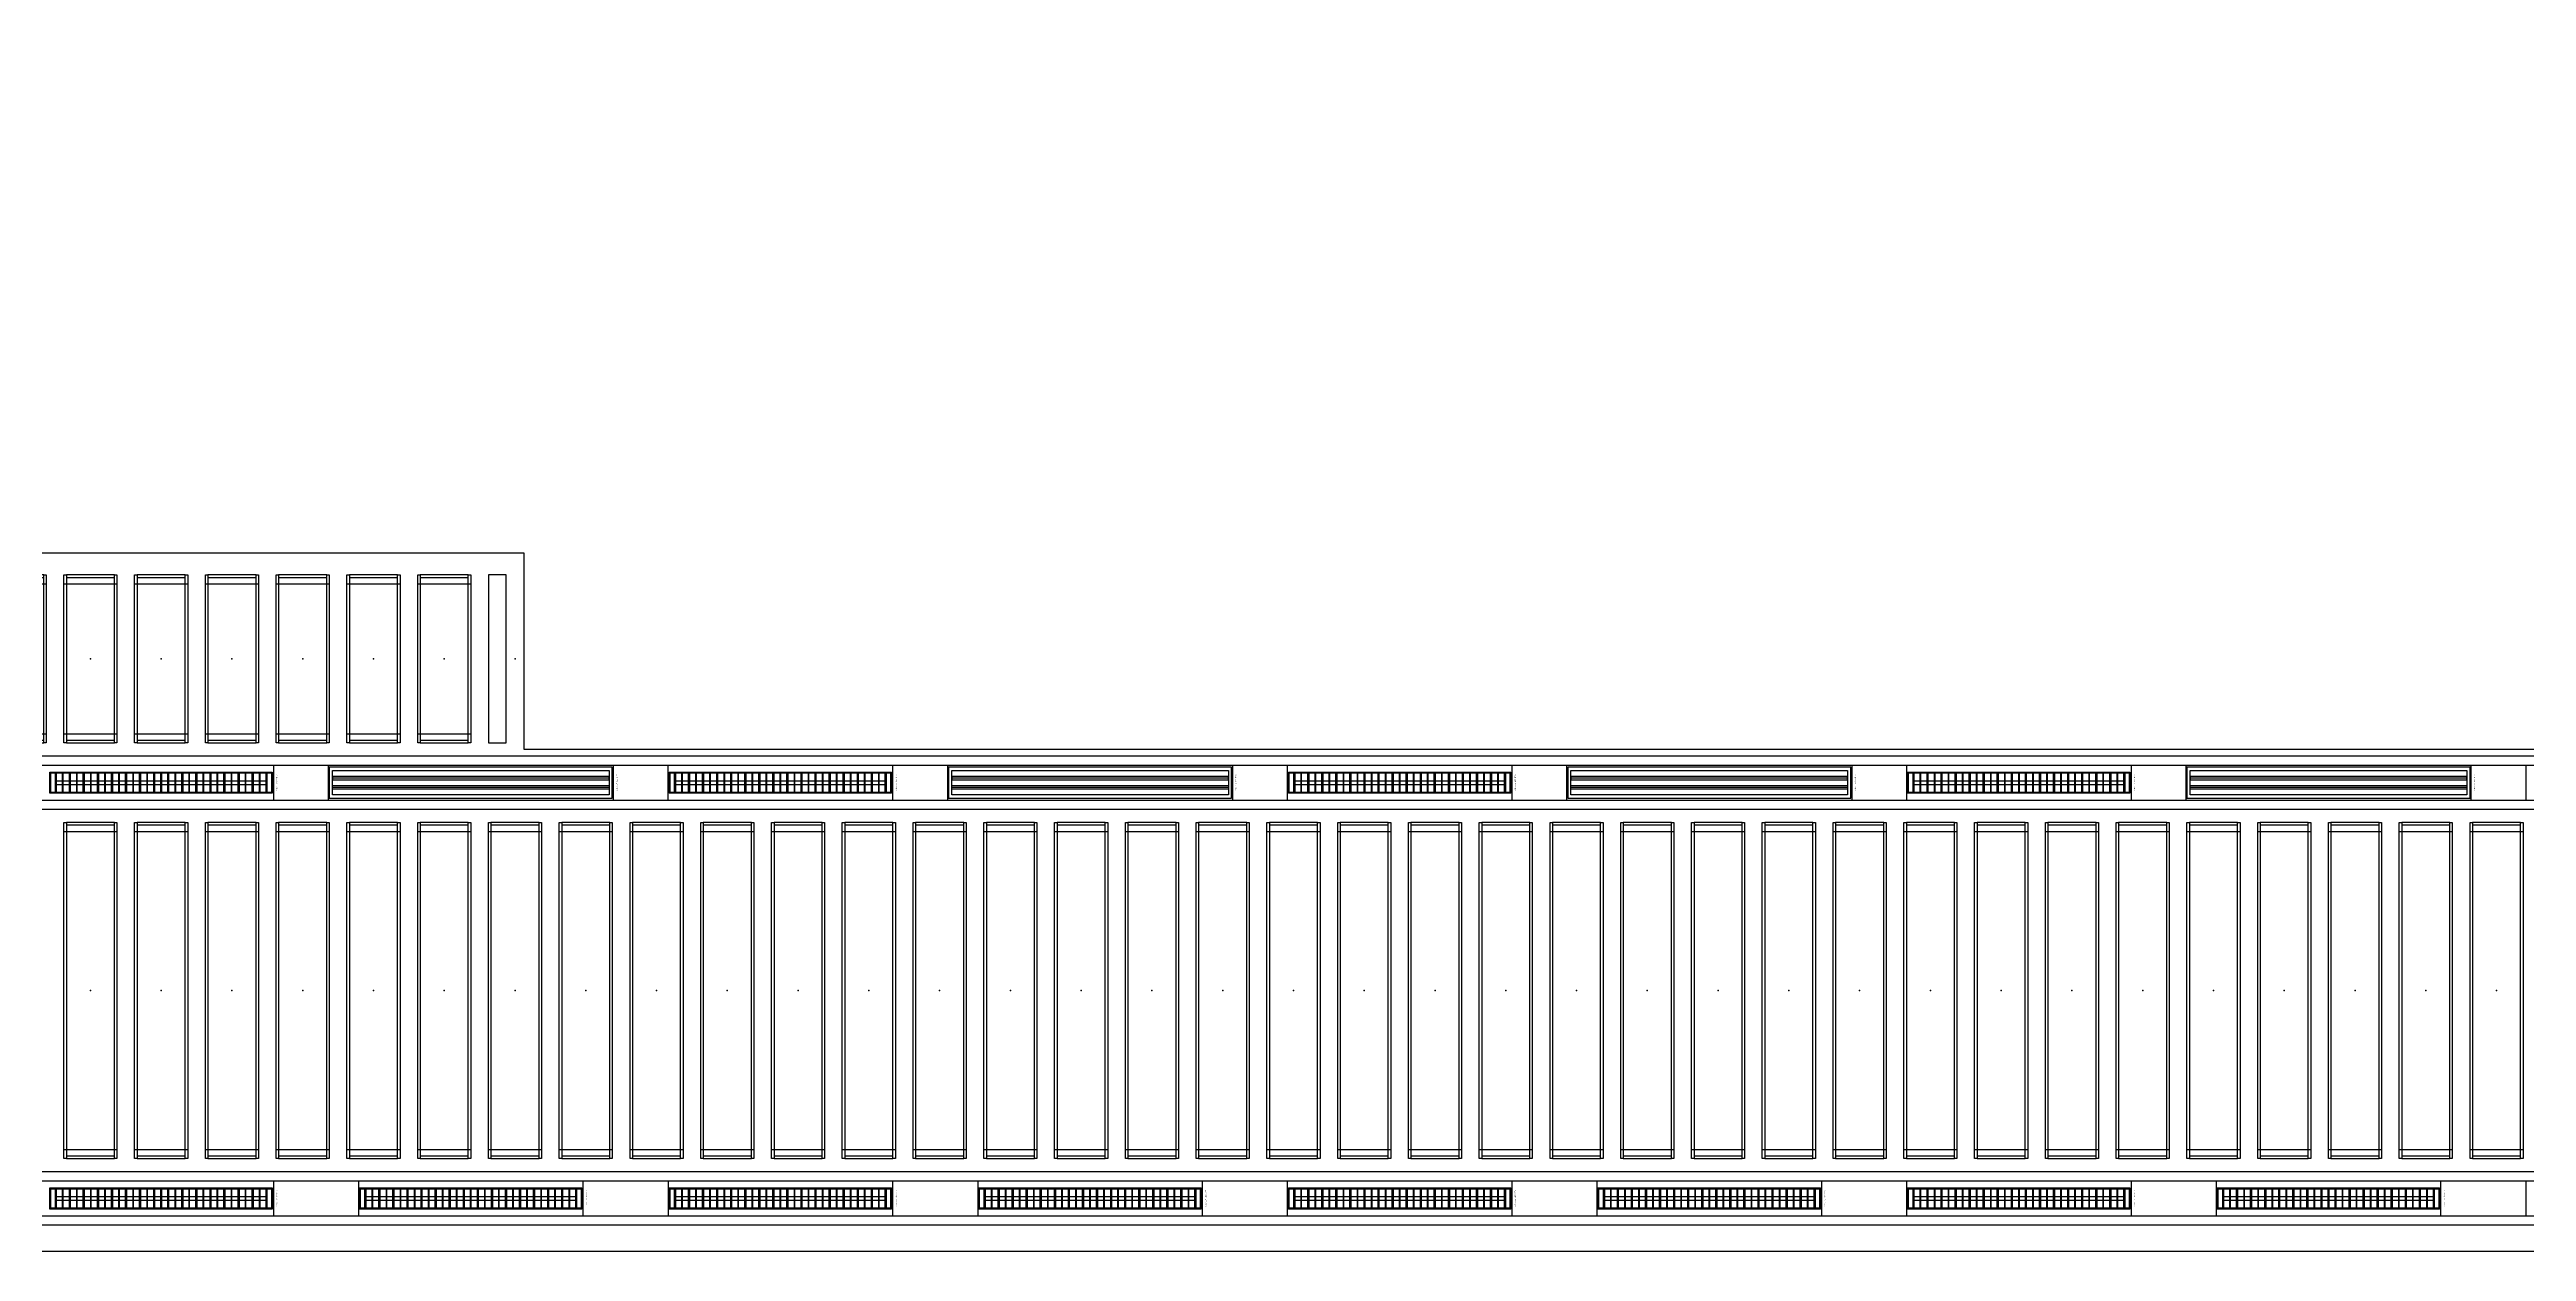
# Model space of a CAD drawing. Header units: millimetres. Extents: x 813027 to 1148939, y -931049 to -10.
# Drawn here: x 987509 to 1001509, y -873847 to -867052 of the extents above; entities that cross this region are included whole.
import ezdxf
from ezdxf.enums import TextEntityAlignment as Align

# ---------------------------------------------------------------- set-up
doc = ezdxf.new("R2010")
doc.units = ezdxf.units.MM
for name, color, linetype in [('000 - WIPEOUT', 250, 'Continuous'), ('001 - ASCESSORIES', 1, 'Continuous'), ('A04_TUBE SERIES', 2, 'Continuous'), ('A11_ALU.SOLID SHEET', 7, 'Continuous')]:
    doc.layers.add(name, color=color, linetype=linetype)

# ---------------------------------------------------------------- blocks, each defined once
blk = doc.blocks.new('*U485')
at = {"color": 1}
blk.add_wipeout([(628, -60), (-629, -60), (-629, 60), (628, 60)], dxfattribs=at).dxf.layer = '000 - WIPEOUT'
at = {"layer": '001 - ASCESSORIES', "color": 0}
blk.add_lwpolyline([(628, -60), (-629, -60), (-629, 60), (628, 60)], close=True, dxfattribs=at)
at = {"layer": '001 - ASCESSORIES'}
for points in [[(623, -55), (-624, -55), (-624, 55), (623, 55)], [(-593, -55), (-598, -55), (-598, 55), (-593, 55)], [(-559, -55), (-554, -55), (-554, 55), (-559, 55)], [(-514, -55), (-519, -55), (-519, 55), (-514, 55)], [(-479, -55), (-474, -55), (-474, 55), (-479, 55)], [(-435, -55), (-440, -55), (-440, 55), (-435, 55)], [(-400, -55), (-395, -55), (-395, 55), (-400, 55)], [(-355, -55), (-360, -55), (-360, 55), (-355, 55)], [(-320, -55), (-315, -55), (-315, 55), (-320, 55)], [(-276, -55), (-281, -55), (-281, 55), (-276, 55)], [(-241, -55), (-236, -55), (-236, 55), (-241, 55)], [(-196, -55), (-201, -55), (-201, 55), (-196, 55)], [(-161, -55), (-156, -55), (-156, 55), (-161, 55)], [(-117, -55), (-122, -55), (-122, 55), (-117, 55)], [(-82, -55), (-77, -55), (-77, 55), (-82, 55)], [(-37, -55), (-42, -55), (-42, 55), (-37, 55)], [(-3, -55), (3, -55), (3, 55), (-3, 55)], [(42, -55), (37, -55), (37, 55), (42, 55)], [(77, -55), (82, -55), (82, 55), (77, 55)], [(122, -55), (117, -55), (117, 55), (122, 55)], [(156, -55), (161, -55), (161, 55), (156, 55)], [(201, -55), (196, -55), (196, 55), (201, 55)], [(236, -55), (241, -55), (241, 55), (236, 55)], [(281, -55), (276, -55), (276, 55), (281, 55)], [(315, -55), (320, -55), (320, 55), (315, 55)], [(360, -55), (355, -55), (355, 55), (360, 55)], [(395, -55), (400, -55), (400, 55), (395, 55)], [(440, -55), (435, -55), (435, 55), (440, 55)], [(474, -55), (479, -55), (479, 55), (474, 55)], [(519, -55), (514, -55), (514, 55), (519, 55)], [(554, -55), (559, -55), (559, 55), (554, 55)], [(598, -55), (593, -55), (593, 55), (598, 55)]]:
    blk.add_lwpolyline(points, close=True, dxfattribs=at)
for points in [[(-593, 10), (-559, 10)], [(-554, 10), (-519, 10)], [(-514, 10), (-479, 10)], [(-474, 10), (-440, 10)], [(-435, 10), (-400, 10)], [(-395, 10), (-360, 10)], [(-355, 10), (-320, 10)], [(-315, 10), (-281, 10)], [(-276, 10), (-241, 10)], [(-236, 10), (-201, 10)], [(-196, 10), (-161, 10)], [(-156, 10), (-122, 10)], [(-117, 10), (-82, 10)], [(-77, 10), (-42, 10)], [(-37, 10), (-3, 10)], [(3, 10), (37, 10)], [(42, 10), (77, 10)], [(82, 10), (117, 10)], [(122, 10), (156, 10)], [(161, 10), (196, 10)], [(201, 10), (236, 10)], [(241, 10), (276, 10)], [(281, 10), (315, 10)], [(320, 10), (355, 10)], [(360, 10), (395, 10)], [(400, 10), (435, 10)], [(440, 10), (474, 10)], [(479, 10), (514, 10)], [(519, 10), (554, 10)], [(559, 10), (593, 10)], [(-593, -10), (-559, -10)], [(-554, -10), (-519, -10)], [(-514, -10), (-479, -10)], [(-474, -10), (-440, -10)], [(-435, -10), (-400, -10)], [(-395, -10), (-360, -10)], [(-355, -10), (-320, -10)], [(-315, -10), (-281, -10)], [(-276, -10), (-241, -10)], [(-236, -10), (-201, -10)], [(-196, -10), (-161, -10)], [(-156, -10), (-122, -10)], [(-117, -10), (-82, -10)], [(-77, -10), (-42, -10)], [(-37, -10), (-3, -10)], [(3, -10), (37, -10)], [(42, -10), (77, -10)], [(82, -10), (117, -10)], [(122, -10), (156, -10)], [(161, -10), (196, -10)], [(201, -10), (236, -10)], [(241, -10), (276, -10)], [(281, -10), (315, -10)], [(320, -10), (355, -10)], [(360, -10), (395, -10)], [(400, -10), (435, -10)], [(440, -10), (474, -10)], [(479, -10), (514, -10)], [(519, -10), (554, -10)], [(559, -10), (593, -10)]]:
    blk.add_lwpolyline(points, dxfattribs=at)
blk = doc.blocks.new('*U484')
at = {"layer": '001 - ASCESSORIES', "color": 0, "linetype": 'ByBlock'}
blk.add_lwpolyline([(800, 87), (-800, 87), (-800, -87), (800, -87)], close=True, dxfattribs=at)
at = {"layer": '001 - ASCESSORIES', "linetype": 'ByBlock'}
for points in [[(-782, 69), (782, 69), (782, -69), (-782, -69)], [(782, 36), (-782, 36), (-782, 16), (782, 16)], [(-782, -16), (782, -16), (782, -36), (-782, -36)]]:
    blk.add_lwpolyline(points, close=True, dxfattribs=at)
for points in [[(782, 26), (-782, 26)], [(-782, -26), (782, -26)]]:
    blk.add_lwpolyline(points, dxfattribs=at)
blk = doc.blocks.new('*U488')
at = {"layer": 'A11_ALU.SOLID SHEET', "color": 0}
blk.add_lwpolyline([(311.5, -98.8), (311.5, 98.8), (0, 98.8), (0, -98.8)], close=True, dxfattribs=at)
at = {"layer": 'Defpoints', "color": 250}
blk.add_point((0, 0), dxfattribs=at)
blk.add_text('AL.SHEET-HAT-TYPE-R', height=6, rotation=270, dxfattribs=at).set_placement((15, 0), align=Align.BOTTOM_CENTER)
blk = doc.blocks.new('*U493')
at = {"layer": 'A11_ALU.SOLID SHEET', "color": 0}
blk.add_lwpolyline([(483, -98.8), (483, 98.8), (0, 98.8), (0, -98.8)], close=True, dxfattribs=at)
at = {"layer": 'Defpoints', "color": 250}
blk.add_point((0, 0), dxfattribs=at)
blk.add_text('AL.SHEET-HAT-TYPE-R', height=6, rotation=270, dxfattribs=at).set_placement((15, 0), align=Align.BOTTOM_CENTER)
blk = doc.blocks.new('*U495')
blk.add_wipeout([(-25, 0), (25, 0), (25, 134900), (-25, 134900)]).dxf.layer = '000 - WIPEOUT'
at = {"layer": 'A04_TUBE SERIES', "color": 0}
blk.add_lwpolyline([(-25, 0), (25, 0), (25, 134900), (-25, 134900)], close=True, dxfattribs=at)
blk.add_attdef('EXTR.OVL-LENGTH_', (-25, -59), '', height=5)
blk = doc.blocks.new('*U492')
blk.add_wipeout([(-25, 0), (25, 0), (25, 134900), (-25, 134900)]).dxf.layer = '000 - WIPEOUT'
at = {"layer": 'A04_TUBE SERIES', "color": 0}
blk.add_lwpolyline([(-25, 0), (25, 0), (25, 134900), (-25, 134900)], close=True, dxfattribs=at)
blk.add_attdef('EXTR.OVL-LENGTH_', (-25, -59), '', height=5)
blk = doc.blocks.new('*U515')
for p, q in [((-900.3, -27750), (-900.3, -27450)), ((900, -27450), (900, -27750)), ((-900.3, -28150), (-900.3, -27850)), ((900, -27850), (900, -28150)), ((-900.3, -28550), (-900.3, -28250)), ((900, -28250), (900, -28550)), ((-900.3, -28950), (-900.3, -28650)), ((900, -28650), (900, -28950)), ((-900.3, -29350), (-900.3, -29050)), ((900, -29050), (900, -29350)), ((-900.3, -29750), (-900.3, -29450)), ((900, -29450), (900, -29750)), ((-900.3, -30150), (-900.3, -29850)), ((900, -29850), (900, -30150)), ((-900.3, -30550), (-900.3, -30250)), ((900, -30250), (900, -30550)), ((-900.3, -30950), (-900.3, -30650)), ((900, -30650), (900, -30950)), ((-900.3, -31350), (-900.3, -31050)), ((900, -31050), (900, -31350)), ((-900.3, -31750), (-900.3, -31450)), ((900, -31450), (900, -31750)), ((-900.3, -32150), (-900.3, -31850)), ((900, -31850), (900, -32150)), ((-900.3, -32550), (-900.3, -32250)), ((900, -32250), (900, -32550)), ((-900.3, -32950), (-900.3, -32650)), ((900, -32650), (900, -32950)), ((-900.3, -33350), (-900.3, -33050)), ((900, -33050), (900, -33350)), ((-900.3, -33750), (-900.3, -33450)), ((900, -33450), (900, -33750)), ((-900.3, -34150), (-900.3, -33850)), ((900, -33850), (900, -34150)), ((-900.3, -34550), (-900.3, -34250)), ((900, -34250), (900, -34550)), ((-900.3, -34950), (-900.3, -34650)), ((900, -34650), (900, -34950)), ((-900.3, -35350), (-900.3, -35050)), ((900, -35050), (900, -35350)), ((-900.3, -35750), (-900.3, -35450)), ((900, -35450), (900, -35750)), ((-900.3, -36150), (-900.3, -35850)), ((900, -35850), (900, -36150)), ((-900.3, -36550), (-900.3, -36250)), ((900, -36250), (900, -36550)), ((-900.3, -36950), (-900.3, -36650)), ((900, -36650), (900, -36950)), ((-900.3, -37350), (-900.3, -37050)), ((900, -37050), (900, -37350)), ((-900.3, -37750), (-900.3, -37450)), ((900, -37450), (900, -37750)), ((-900.3, -38150), (-900.3, -37850)), ((900, -37850), (900, -38150)), ((-900.3, -38550), (-900.3, -38250)), ((900, -38250), (900, -38550)), ((-900.3, -38950), (-900.3, -38650)), ((900, -38650), (900, -38950)), ((-900.3, -39350), (-900.3, -39050)), ((900, -39050), (900, -39350)), ((-900.3, -39750), (-900.3, -39450)), ((900, -39450), (900, -39750)), ((-900.3, -40150), (-900.3, -39850)), ((900, -39850), (900, -40150)), ((-900.3, -40550), (-900.3, -40250)), ((900, -40250), (900, -40550)), ((-900.3, -40950), (-900.3, -40650)), ((900, -40650), (900, -40950)), ((-900.3, -41350), (-900.3, -41050)), ((900, -41050), (900, -41350))]:
    blk.add_line(p, q)
for p in [(0, -27600), (0, -28000), (0, -28400), (0, -28800), (0, -29200), (0, -29600), (0, -30000), (0, -30400), (0, -30800), (0, -31200), (0, -31600), (0, -32000), (0, -32400), (0, -32800), (0, -33200), (0, -33600), (0, -34000), (0, -34400), (0, -34800), (0, -35200), (0, -35600), (0, -36000), (0, -36400), (0, -36800), (0, -37200), (0, -37600), (0, -38000), (0, -38400), (0, -38800), (0, -39200), (0, -39600), (0, -40000), (0, -40400), (0, -40800), (0, -41200)]:
    blk.add_point(p)
at = {"layer": 'A11_ALU.SOLID SHEET', "color": 0}
for points in [[(-950, -27450), (950, -27450), (950, -27464), (-950, -27464)], [(-950, -27736), (-936, -27736), (-936, -27464), (-950, -27464)], [(950, -27464), (936, -27464), (936, -27736), (950, -27736)], [(-950, -27736), (950, -27736), (950, -27750), (-950, -27750)], [(-950, -27850), (950, -27850), (950, -27864), (-950, -27864)], [(-950, -28136), (-936, -28136), (-936, -27864), (-950, -27864)], [(950, -27864), (936, -27864), (936, -28136), (950, -28136)], [(-950, -28136), (950, -28136), (950, -28150), (-950, -28150)], [(-950, -28250), (950, -28250), (950, -28264), (-950, -28264)], [(-950, -28536), (-936, -28536), (-936, -28264), (-950, -28264)], [(950, -28264), (936, -28264), (936, -28536), (950, -28536)], [(-950, -28536), (950, -28536), (950, -28550), (-950, -28550)], [(-950, -28650), (950, -28650), (950, -28664), (-950, -28664)], [(-950, -28936), (-936, -28936), (-936, -28664), (-950, -28664)], [(950, -28664), (936, -28664), (936, -28936), (950, -28936)], [(-950, -28936), (950, -28936), (950, -28950), (-950, -28950)], [(-950, -29050), (950, -29050), (950, -29064), (-950, -29064)], [(-950, -29336), (-936, -29336), (-936, -29064), (-950, -29064)], [(950, -29064), (936, -29064), (936, -29336), (950, -29336)], [(-950, -29336), (950, -29336), (950, -29350), (-950, -29350)], [(-950, -29450), (950, -29450), (950, -29464), (-950, -29464)], [(-950, -29736), (-936, -29736), (-936, -29464), (-950, -29464)], [(950, -29464), (936, -29464), (936, -29736), (950, -29736)], [(-950, -29736), (950, -29736), (950, -29750), (-950, -29750)], [(-950, -29850), (950, -29850), (950, -29864), (-950, -29864)], [(-950, -30136), (-936, -30136), (-936, -29864), (-950, -29864)], [(950, -29864), (936, -29864), (936, -30136), (950, -30136)], [(-950, -30136), (950, -30136), (950, -30150), (-950, -30150)], [(-950, -30250), (950, -30250), (950, -30264), (-950, -30264)], [(-950, -30536), (-936, -30536), (-936, -30264), (-950, -30264)], [(950, -30264), (936, -30264), (936, -30536), (950, -30536)], [(-950, -30536), (950, -30536), (950, -30550), (-950, -30550)], [(-950, -30650), (950, -30650), (950, -30664), (-950, -30664)], [(-950, -30936), (-936, -30936), (-936, -30664), (-950, -30664)], [(950, -30664), (936, -30664), (936, -30936), (950, -30936)], [(-950, -30936), (950, -30936), (950, -30950), (-950, -30950)], [(-950, -31050), (950, -31050), (950, -31064), (-950, -31064)], [(-950, -31336), (-936, -31336), (-936, -31064), (-950, -31064)], [(950, -31064), (936, -31064), (936, -31336), (950, -31336)], [(-950, -31336), (950, -31336), (950, -31350), (-950, -31350)], [(-950, -31450), (950, -31450), (950, -31464), (-950, -31464)], [(-950, -31736), (-936, -31736), (-936, -31464), (-950, -31464)], [(950, -31464), (936, -31464), (936, -31736), (950, -31736)], [(-950, -31736), (950, -31736), (950, -31750), (-950, -31750)], [(-950, -31850), (950, -31850), (950, -31864), (-950, -31864)], [(-950, -32136), (-936, -32136), (-936, -31864), (-950, -31864)], [(950, -31864), (936, -31864), (936, -32136), (950, -32136)], [(-950, -32136), (950, -32136), (950, -32150), (-950, -32150)], [(-950, -32250), (950, -32250), (950, -32264), (-950, -32264)], [(-950, -32536), (-936, -32536), (-936, -32264), (-950, -32264)], [(950, -32264), (936, -32264), (936, -32536), (950, -32536)], [(-950, -32536), (950, -32536), (950, -32550), (-950, -32550)], [(-950, -32650), (950, -32650), (950, -32664), (-950, -32664)], [(-950, -32936), (-936, -32936), (-936, -32664), (-950, -32664)], [(950, -32664), (936, -32664), (936, -32936), (950, -32936)], [(-950, -32936), (950, -32936), (950, -32950), (-950, -32950)], [(-950, -33050), (950, -33050), (950, -33064), (-950, -33064)], [(-950, -33336), (-936, -33336), (-936, -33064), (-950, -33064)], [(950, -33064), (936, -33064), (936, -33336), (950, -33336)], [(-950, -33336), (950, -33336), (950, -33350), (-950, -33350)], [(-950, -33450), (950, -33450), (950, -33464), (-950, -33464)], [(-950, -33736), (-936, -33736), (-936, -33464), (-950, -33464)], [(950, -33464), (936, -33464), (936, -33736), (950, -33736)], [(-950, -33736), (950, -33736), (950, -33750), (-950, -33750)], [(-950, -33850), (950, -33850), (950, -33864), (-950, -33864)], [(-950, -34136), (-936, -34136), (-936, -33864), (-950, -33864)], [(950, -33864), (936, -33864), (936, -34136), (950, -34136)], [(-950, -34136), (950, -34136), (950, -34150), (-950, -34150)], [(-950, -34250), (950, -34250), (950, -34264), (-950, -34264)], [(-950, -34536), (-936, -34536), (-936, -34264), (-950, -34264)], [(950, -34264), (936, -34264), (936, -34536), (950, -34536)], [(-950, -34536), (950, -34536), (950, -34550), (-950, -34550)], [(-950, -34650), (950, -34650), (950, -34664), (-950, -34664)], [(-950, -34936), (-936, -34936), (-936, -34664), (-950, -34664)], [(950, -34664), (936, -34664), (936, -34936), (950, -34936)], [(-950, -34936), (950, -34936), (950, -34950), (-950, -34950)], [(-950, -35050), (950, -35050), (950, -35064), (-950, -35064)], [(-950, -35336), (-936, -35336), (-936, -35064), (-950, -35064)], [(950, -35064), (936, -35064), (936, -35336), (950, -35336)], [(-950, -35336), (950, -35336), (950, -35350), (-950, -35350)], [(-950, -35450), (950, -35450), (950, -35464), (-950, -35464)], [(-950, -35736), (-936, -35736), (-936, -35464), (-950, -35464)], [(950, -35464), (936, -35464), (936, -35736), (950, -35736)], [(-950, -35736), (950, -35736), (950, -35750), (-950, -35750)], [(-950, -35850), (950, -35850), (950, -35864), (-950, -35864)], [(-950, -36136), (-936, -36136), (-936, -35864), (-950, -35864)], [(950, -35864), (936, -35864), (936, -36136), (950, -36136)], [(-950, -36136), (950, -36136), (950, -36150), (-950, -36150)], [(-950, -36250), (950, -36250), (950, -36264), (-950, -36264)], [(-950, -36536), (-936, -36536), (-936, -36264), (-950, -36264)], [(950, -36264), (936, -36264), (936, -36536), (950, -36536)], [(-950, -36536), (950, -36536), (950, -36550), (-950, -36550)], [(-950, -36650), (950, -36650), (950, -36664), (-950, -36664)], [(-950, -36936), (-936, -36936), (-936, -36664), (-950, -36664)], [(950, -36664), (936, -36664), (936, -36936), (950, -36936)], [(-950, -36936), (950, -36936), (950, -36950), (-950, -36950)], [(-950, -37050), (950, -37050), (950, -37064), (-950, -37064)], [(-950, -37336), (-936, -37336), (-936, -37064), (-950, -37064)], [(950, -37064), (936, -37064), (936, -37336), (950, -37336)], [(-950, -37336), (950, -37336), (950, -37350), (-950, -37350)], [(-950, -37450), (950, -37450), (950, -37464), (-950, -37464)], [(-950, -37736), (-936, -37736), (-936, -37464), (-950, -37464)], [(950, -37464), (936, -37464), (936, -37736), (950, -37736)], [(-950, -37736), (950, -37736), (950, -37750), (-950, -37750)], [(-950, -37850), (950, -37850), (950, -37864), (-950, -37864)], [(-950, -38136), (-936, -38136), (-936, -37864), (-950, -37864)], [(950, -37864), (936, -37864), (936, -38136), (950, -38136)], [(-950, -38136), (950, -38136), (950, -38150), (-950, -38150)], [(-950, -38250), (950, -38250), (950, -38264), (-950, -38264)], [(-950, -38536), (-936, -38536), (-936, -38264), (-950, -38264)], [(950, -38264), (936, -38264), (936, -38536), (950, -38536)], [(-950, -38536), (950, -38536), (950, -38550), (-950, -38550)], [(-950, -38650), (950, -38650), (950, -38664), (-950, -38664)], [(-950, -38936), (-936, -38936), (-936, -38664), (-950, -38664)], [(950, -38664), (936, -38664), (936, -38936), (950, -38936)], [(-950, -38936), (950, -38936), (950, -38950), (-950, -38950)], [(-950, -39050), (950, -39050), (950, -39064), (-950, -39064)], [(-950, -39336), (-936, -39336), (-936, -39064), (-950, -39064)], [(950, -39064), (936, -39064), (936, -39336), (950, -39336)], [(-950, -39336), (950, -39336), (950, -39350), (-950, -39350)], [(-950, -39450), (950, -39450), (950, -39464), (-950, -39464)], [(-950, -39736), (-936, -39736), (-936, -39464), (-950, -39464)], [(950, -39464), (936, -39464), (936, -39736), (950, -39736)], [(-950, -39736), (950, -39736), (950, -39750), (-950, -39750)], [(-950, -39850), (950, -39850), (950, -39864), (-950, -39864)], [(-950, -40136), (-936, -40136), (-936, -39864), (-950, -39864)], [(950, -39864), (936, -39864), (936, -40136), (950, -40136)], [(-950, -40136), (950, -40136), (950, -40150), (-950, -40150)], [(-950, -40250), (950, -40250), (950, -40264), (-950, -40264)], [(-950, -40536), (-936, -40536), (-936, -40264), (-950, -40264)], [(950, -40264), (936, -40264), (936, -40536), (950, -40536)], [(-950, -40536), (950, -40536), (950, -40550), (-950, -40550)], [(-950, -40650), (950, -40650), (950, -40664), (-950, -40664)], [(-950, -40936), (-936, -40936), (-936, -40664), (-950, -40664)], [(950, -40664), (936, -40664), (936, -40936), (950, -40936)], [(-950, -40936), (950, -40936), (950, -40950), (-950, -40950)], [(-950, -41050), (950, -41050), (950, -41064), (-950, -41064)], [(-950, -41336), (-936, -41336), (-936, -41064), (-950, -41064)], [(950, -41064), (936, -41064), (936, -41336), (950, -41336)], [(-950, -41336), (950, -41336), (950, -41350), (-950, -41350)]]:
    blk.add_lwpolyline(points, close=True, dxfattribs=at)
blk = doc.blocks.new('*U565')
for p, q in [((-425.3, 11650), (-425.3, 11950)), ((425, 11950), (425, 11650)), ((-425.3, 11250), (-425.3, 11550)), ((425, 11550), (425, 11250)), ((-425.3, 10850), (-425.3, 11150)), ((425, 11150), (425, 10850)), ((-425.3, 10450), (-425.3, 10750)), ((425, 10750), (425, 10450)), ((-425.3, 10050), (-425.3, 10350)), ((425, 10350), (425, 10050)), ((-425.3, 9650), (-425.3, 9950)), ((425, 9950), (425, 9650)), ((-425.3, 9250), (-425.3, 9550)), ((425, 9550), (425, 9250)), ((-425.3, 8850), (-425.3, 9150)), ((425, 9150), (425, 8850)), ((-425.3, 8450), (-425.3, 8750)), ((425, 8750), (425, 8450)), ((-425.3, 8050), (-425.3, 8350)), ((425, 8350), (425, 8050)), ((-425.3, 7650), (-425.3, 7950)), ((425, 7950), (425, 7650)), ((-425.3, 7250), (-425.3, 7550)), ((425, 7550), (425, 7250)), ((-425.3, 6850), (-425.3, 7150)), ((425, 7150), (425, 6850)), ((-425.3, 6450), (-425.3, 6750)), ((425, 6750), (425, 6450)), ((-425.3, 6050), (-425.3, 6350)), ((425, 6350), (425, 6050)), ((-425.3, 5650), (-425.3, 5950)), ((425, 5950), (425, 5650)), ((-425.3, 5250), (-425.3, 5550)), ((425, 5550), (425, 5250)), ((-425.3, 4850), (-425.3, 5150)), ((425, 5150), (425, 4850)), ((-425.3, 4450), (-425.3, 4750)), ((425, 4750), (425, 4450)), ((-425.3, 4050), (-425.3, 4350)), ((425, 4350), (425, 4050)), ((-425.3, 3650), (-425.3, 3950)), ((425, 3950), (425, 3650)), ((-425.3, 3250), (-425.3, 3550)), ((425, 3550), (425, 3250)), ((-425.3, 2850), (-425.3, 3150)), ((425, 3150), (425, 2850)), ((-425.3, 2450), (-425.3, 2750)), ((425, 2750), (425, 2450)), ((-425.3, 2050), (-425.3, 2350)), ((425, 2350), (425, 2050)), ((-425.3, 1650), (-425.3, 1950)), ((425, 1950), (425, 1650)), ((-425.3, 1250), (-425.3, 1550)), ((425, 1550), (425, 1250)), ((-425.3, 850), (-425.3, 1150)), ((425, 1150), (425, 850)), ((-425.3, 450), (-425.3, 750)), ((425, 750), (425, 450)), ((-425.3, 50), (-425.3, 350)), ((425, 350), (425, 50)), ((-425.3, -350), (-425.3, -50)), ((425, -50), (425, -350)), ((-425.3, -750), (-425.3, -450)), ((425, -450), (425, -750)), ((-425.3, -1150), (-425.3, -850)), ((425, -850), (425, -1150)), ((-425.3, -1550), (-425.3, -1250)), ((425, -1250), (425, -1550)), ((-425.3, -1950), (-425.3, -1650)), ((425, -1650), (425, -1950)), ((-425.3, -2350), (-425.3, -2050)), ((425, -2050), (425, -2350)), ((-425.3, -2750), (-425.3, -2450)), ((425, -2450), (425, -2750)), ((-425.3, -3150), (-425.3, -2850)), ((425, -2850), (425, -3150)), ((-425.3, -3550), (-425.3, -3250)), ((425, -3250), (425, -3550)), ((-425.3, -3950), (-425.3, -3650)), ((425, -3650), (425, -3950)), ((-425.3, -4350), (-425.3, -4050)), ((425, -4050), (425, -4350)), ((-425.3, -4750), (-425.3, -4450)), ((425, -4450), (425, -4750)), ((-425.3, -5150), (-425.3, -4850)), ((425, -4850), (425, -5150)), ((-425.3, -5550), (-425.3, -5250)), ((425, -5250), (425, -5550)), ((-425.3, -5950), (-425.3, -5650)), ((425, -5650), (425, -5950)), ((-425.3, -6350), (-425.3, -6050)), ((425, -6050), (425, -6350)), ((-425.3, -6750), (-425.3, -6450)), ((425, -6450), (425, -6750)), ((-425.3, -7150), (-425.3, -6850)), ((425, -6850), (425, -7150)), ((-425.3, -7550), (-425.3, -7250)), ((425, -7250), (425, -7550)), ((-425.3, -7950), (-425.3, -7650)), ((425, -7650), (425, -7950)), ((-425.3, -8350), (-425.3, -8050)), ((425, -8050), (425, -8350)), ((-425.3, -8750), (-425.3, -8450)), ((425, -8450), (425, -8750)), ((-425.3, -9150), (-425.3, -8850)), ((425, -8850), (425, -9150)), ((-425.3, -9550), (-425.3, -9250)), ((425, -9250), (425, -9550)), ((-425.3, -9950), (-425.3, -9650)), ((425, -9650), (425, -9950)), ((-425.3, -10350), (-425.3, -10050)), ((425, -10050), (425, -10350)), ((-425.3, -10750), (-425.3, -10450)), ((425, -10450), (425, -10750)), ((-425.3, -11150), (-425.3, -10850)), ((425, -10850), (425, -11150)), ((-425.3, -11550), (-425.3, -11250)), ((425, -11250), (425, -11550)), ((-425.3, -11950), (-425.3, -11650)), ((425, -11650), (425, -11950))]:
    blk.add_line(p, q)
for p in [(0, 11800), (0, 11400), (0, 11000), (0, 10600), (0, 10200), (0, 9800), (0, 9400), (0, 9000), (0, 8600), (0, 8200), (0, 7800), (0, 7400), (0, 7000), (0, 6600), (0, 6200), (0, 5800), (0, 5400), (0, 5000), (0, 4600), (0, 4200), (0, 3800), (0, 3400), (0, 3000), (0, 2600), (0, 2200), (0, 1800), (0, 1400), (0, 1000), (0, 600), (0, 200), (0, -200), (0, -600), (0, -1000), (0, -1400), (0, -1800), (0, -2200), (0, -2600), (0, -3000), (0, -3400), (0, -3800), (0, -4200), (0, -4600), (0, -5000), (0, -5400), (0, -5800), (0, -6200), (0, -6600), (0, -7000), (0, -7400), (0, -7800), (0, -8200), (0, -8600), (0, -9000), (0, -9400), (0, -9800), (0, -10200), (0, -10600), (0, -11000), (0, -11400), (0, -11800)]:
    blk.add_point(p)
at = {"layer": 'A11_ALU.SOLID SHEET', "color": 0}
for points in [[(-475, 11950), (475, 11950), (475, 11936), (-475, 11936)], [(-475, 11664), (-461, 11664), (-461, 11936), (-475, 11936)], [(475, 11936), (461, 11936), (461, 11664), (475, 11664)], [(-475, 11664), (475, 11664), (475, 11650), (-475, 11650)], [(-475, 11550), (475, 11550), (475, 11536), (-475, 11536)], [(-475, 11264), (-461, 11264), (-461, 11536), (-475, 11536)], [(475, 11536), (461, 11536), (461, 11264), (475, 11264)], [(-475, 11264), (475, 11264), (475, 11250), (-475, 11250)], [(-475, 11150), (475, 11150), (475, 11136), (-475, 11136)], [(-475, 10864), (-461, 10864), (-461, 11136), (-475, 11136)], [(475, 11136), (461, 11136), (461, 10864), (475, 10864)], [(-475, 10864), (475, 10864), (475, 10850), (-475, 10850)], [(-475, 10750), (475, 10750), (475, 10736), (-475, 10736)], [(-475, 10464), (-461, 10464), (-461, 10736), (-475, 10736)], [(475, 10736), (461, 10736), (461, 10464), (475, 10464)], [(-475, 10464), (475, 10464), (475, 10450), (-475, 10450)], [(-475, 10350), (475, 10350), (475, 10336), (-475, 10336)], [(-475, 10064), (-461, 10064), (-461, 10336), (-475, 10336)], [(475, 10336), (461, 10336), (461, 10064), (475, 10064)], [(-475, 10064), (475, 10064), (475, 10050), (-475, 10050)], [(-475, 9950), (475, 9950), (475, 9936), (-475, 9936)], [(-475, 9664), (-461, 9664), (-461, 9936), (-475, 9936)], [(475, 9936), (461, 9936), (461, 9664), (475, 9664)], [(-475, 9664), (475, 9664), (475, 9650), (-475, 9650)], [(-475, 9550), (475, 9550), (475, 9536), (-475, 9536)], [(-475, 9264), (-461, 9264), (-461, 9536), (-475, 9536)], [(475, 9536), (461, 9536), (461, 9264), (475, 9264)], [(-475, 9264), (475, 9264), (475, 9250), (-475, 9250)], [(-475, 9150), (475, 9150), (475, 9136), (-475, 9136)], [(-475, 8864), (-461, 8864), (-461, 9136), (-475, 9136)], [(475, 9136), (461, 9136), (461, 8864), (475, 8864)], [(-475, 8864), (475, 8864), (475, 8850), (-475, 8850)], [(-475, 8750), (475, 8750), (475, 8736), (-475, 8736)], [(-475, 8464), (-461, 8464), (-461, 8736), (-475, 8736)], [(475, 8736), (461, 8736), (461, 8464), (475, 8464)], [(-475, 8464), (475, 8464), (475, 8450), (-475, 8450)], [(-475, 8350), (475, 8350), (475, 8336), (-475, 8336)], [(-475, 8064), (-461, 8064), (-461, 8336), (-475, 8336)], [(475, 8336), (461, 8336), (461, 8064), (475, 8064)], [(-475, 8064), (475, 8064), (475, 8050), (-475, 8050)], [(-475, 7950), (475, 7950), (475, 7936), (-475, 7936)], [(-475, 7664), (-461, 7664), (-461, 7936), (-475, 7936)], [(475, 7936), (461, 7936), (461, 7664), (475, 7664)], [(-475, 7664), (475, 7664), (475, 7650), (-475, 7650)], [(-475, 7550), (475, 7550), (475, 7536), (-475, 7536)], [(-475, 7264), (-461, 7264), (-461, 7536), (-475, 7536)], [(475, 7536), (461, 7536), (461, 7264), (475, 7264)], [(-475, 7264), (475, 7264), (475, 7250), (-475, 7250)], [(-475, 7150), (475, 7150), (475, 7136), (-475, 7136)], [(-475, 6864), (-461, 6864), (-461, 7136), (-475, 7136)], [(475, 7136), (461, 7136), (461, 6864), (475, 6864)], [(-475, 6864), (475, 6864), (475, 6850), (-475, 6850)], [(-475, 6750), (475, 6750), (475, 6736), (-475, 6736)], [(-475, 6464), (-461, 6464), (-461, 6736), (-475, 6736)], [(475, 6736), (461, 6736), (461, 6464), (475, 6464)], [(-475, 6464), (475, 6464), (475, 6450), (-475, 6450)], [(-475, 6350), (475, 6350), (475, 6336), (-475, 6336)], [(-475, 6064), (-461, 6064), (-461, 6336), (-475, 6336)], [(475, 6336), (461, 6336), (461, 6064), (475, 6064)], [(-475, 6064), (475, 6064), (475, 6050), (-475, 6050)], [(-475, 5950), (475, 5950), (475, 5936), (-475, 5936)], [(-475, 5664), (-461, 5664), (-461, 5936), (-475, 5936)], [(475, 5936), (461, 5936), (461, 5664), (475, 5664)], [(-475, 5664), (475, 5664), (475, 5650), (-475, 5650)], [(-475, 5550), (475, 5550), (475, 5536), (-475, 5536)], [(-475, 5264), (-461, 5264), (-461, 5536), (-475, 5536)], [(475, 5536), (461, 5536), (461, 5264), (475, 5264)], [(-475, 5264), (475, 5264), (475, 5250), (-475, 5250)], [(-475, 5150), (475, 5150), (475, 5136), (-475, 5136)], [(-475, 4864), (-461, 4864), (-461, 5136), (-475, 5136)], [(475, 5136), (461, 5136), (461, 4864), (475, 4864)], [(-475, 4864), (475, 4864), (475, 4850), (-475, 4850)], [(-475, 4750), (475, 4750), (475, 4736), (-475, 4736)], [(-475, 4464), (-461, 4464), (-461, 4736), (-475, 4736)], [(475, 4736), (461, 4736), (461, 4464), (475, 4464)], [(-475, 4464), (475, 4464), (475, 4450), (-475, 4450)], [(-475, 4350), (475, 4350), (475, 4336), (-475, 4336)], [(-475, 4064), (-461, 4064), (-461, 4336), (-475, 4336)], [(475, 4336), (461, 4336), (461, 4064), (475, 4064)], [(-475, 4064), (475, 4064), (475, 4050), (-475, 4050)], [(-475, 3950), (475, 3950), (475, 3936), (-475, 3936)], [(-475, 3664), (-461, 3664), (-461, 3936), (-475, 3936)], [(475, 3936), (461, 3936), (461, 3664), (475, 3664)], [(-475, 3664), (475, 3664), (475, 3650), (-475, 3650)], [(-475, 3550), (475, 3550), (475, 3536), (-475, 3536)], [(-475, 3264), (-461, 3264), (-461, 3536), (-475, 3536)], [(475, 3536), (461, 3536), (461, 3264), (475, 3264)], [(-475, 3264), (475, 3264), (475, 3250), (-475, 3250)], [(-475, 3150), (475, 3150), (475, 3136), (-475, 3136)], [(-475, 2864), (-461, 2864), (-461, 3136), (-475, 3136)], [(475, 3136), (461, 3136), (461, 2864), (475, 2864)], [(-475, 2864), (475, 2864), (475, 2850), (-475, 2850)], [(-475, 2750), (475, 2750), (475, 2736), (-475, 2736)], [(-475, 2464), (-461, 2464), (-461, 2736), (-475, 2736)], [(475, 2736), (461, 2736), (461, 2464), (475, 2464)], [(-475, 2464), (475, 2464), (475, 2450), (-475, 2450)], [(-475, 2350), (475, 2350), (475, 2336), (-475, 2336)], [(-475, 2064), (-461, 2064), (-461, 2336), (-475, 2336)], [(475, 2336), (461, 2336), (461, 2064), (475, 2064)], [(-475, 2064), (475, 2064), (475, 2050), (-475, 2050)], [(-475, 1950), (475, 1950), (475, 1936), (-475, 1936)], [(-475, 1664), (-461, 1664), (-461, 1936), (-475, 1936)], [(475, 1936), (461, 1936), (461, 1664), (475, 1664)], [(-475, 1664), (475, 1664), (475, 1650), (-475, 1650)], [(-475, 1550), (475, 1550), (475, 1536), (-475, 1536)], [(-475, 1264), (-461, 1264), (-461, 1536), (-475, 1536)], [(475, 1536), (461, 1536), (461, 1264), (475, 1264)], [(-475, 1264), (475, 1264), (475, 1250), (-475, 1250)], [(-475, 1150), (475, 1150), (475, 1136), (-475, 1136)], [(-475, 864), (-461, 864), (-461, 1136), (-475, 1136)], [(475, 1136), (461, 1136), (461, 864), (475, 864)], [(-475, 864), (475, 864), (475, 850), (-475, 850)], [(-475, 750), (475, 750), (475, 736), (-475, 736)], [(-475, 464), (-461, 464), (-461, 736), (-475, 736)], [(475, 736), (461, 736), (461, 464), (475, 464)], [(-475, 464), (475, 464), (475, 450), (-475, 450)], [(-475, 350), (475, 350), (475, 336), (-475, 336)], [(-475, 64), (-461, 64), (-461, 336), (-475, 336)], [(475, 336), (461, 336), (461, 64), (475, 64)], [(-475, 64), (475, 64), (475, 50), (-475, 50)], [(-475, -50), (475, -50), (475, -64), (-475, -64)], [(-475, -336), (-461, -336), (-461, -64), (-475, -64)], [(475, -64), (461, -64), (461, -336), (475, -336)], [(-475, -336), (475, -336), (475, -350), (-475, -350)], [(-475, -450), (475, -450), (475, -464), (-475, -464)], [(-475, -736), (-461, -736), (-461, -464), (-475, -464)], [(475, -464), (461, -464), (461, -736), (475, -736)], [(-475, -736), (475, -736), (475, -750), (-475, -750)], [(-475, -850), (475, -850), (475, -864), (-475, -864)], [(-475, -1136), (-461, -1136), (-461, -864), (-475, -864)], [(475, -864), (461, -864), (461, -1136), (475, -1136)], [(-475, -1136), (475, -1136), (475, -1150), (-475, -1150)], [(-475, -1250), (475, -1250), (475, -1264), (-475, -1264)], [(-475, -1536), (-461, -1536), (-461, -1264), (-475, -1264)], [(475, -1264), (461, -1264), (461, -1536), (475, -1536)], [(-475, -1536), (475, -1536), (475, -1550), (-475, -1550)], [(-475, -1650), (475, -1650), (475, -1664), (-475, -1664)], [(-475, -1936), (-461, -1936), (-461, -1664), (-475, -1664)], [(475, -1664), (461, -1664), (461, -1936), (475, -1936)], [(-475, -1936), (475, -1936), (475, -1950), (-475, -1950)], [(-475, -2050), (475, -2050), (475, -2064), (-475, -2064)], [(-475, -2336), (-461, -2336), (-461, -2064), (-475, -2064)], [(475, -2064), (461, -2064), (461, -2336), (475, -2336)], [(-475, -2336), (475, -2336), (475, -2350), (-475, -2350)], [(-475, -2450), (475, -2450), (475, -2464), (-475, -2464)], [(-475, -2736), (-461, -2736), (-461, -2464), (-475, -2464)], [(475, -2464), (461, -2464), (461, -2736), (475, -2736)], [(-475, -2736), (475, -2736), (475, -2750), (-475, -2750)], [(-475, -2850), (475, -2850), (475, -2864), (-475, -2864)], [(-475, -3136), (-461, -3136), (-461, -2864), (-475, -2864)], [(475, -2864), (461, -2864), (461, -3136), (475, -3136)], [(-475, -3136), (475, -3136), (475, -3150), (-475, -3150)], [(-475, -3250), (475, -3250), (475, -3264), (-475, -3264)], [(-475, -3536), (-461, -3536), (-461, -3264), (-475, -3264)], [(475, -3264), (461, -3264), (461, -3536), (475, -3536)], [(-475, -3536), (475, -3536), (475, -3550), (-475, -3550)], [(-475, -3650), (475, -3650), (475, -3664), (-475, -3664)], [(-475, -3936), (-461, -3936), (-461, -3664), (-475, -3664)], [(475, -3664), (461, -3664), (461, -3936), (475, -3936)], [(-475, -3936), (475, -3936), (475, -3950), (-475, -3950)], [(-475, -4050), (475, -4050), (475, -4064), (-475, -4064)], [(-475, -4336), (-461, -4336), (-461, -4064), (-475, -4064)], [(475, -4064), (461, -4064), (461, -4336), (475, -4336)], [(-475, -4336), (475, -4336), (475, -4350), (-475, -4350)], [(-475, -4450), (475, -4450), (475, -4464), (-475, -4464)], [(-475, -4736), (-461, -4736), (-461, -4464), (-475, -4464)], [(475, -4464), (461, -4464), (461, -4736), (475, -4736)], [(-475, -4736), (475, -4736), (475, -4750), (-475, -4750)], [(-475, -4850), (475, -4850), (475, -4864), (-475, -4864)], [(-475, -5136), (-461, -5136), (-461, -4864), (-475, -4864)], [(475, -4864), (461, -4864), (461, -5136), (475, -5136)], [(-475, -5136), (475, -5136), (475, -5150), (-475, -5150)], [(-475, -5250), (475, -5250), (475, -5264), (-475, -5264)], [(-475, -5536), (-461, -5536), (-461, -5264), (-475, -5264)], [(475, -5264), (461, -5264), (461, -5536), (475, -5536)], [(-475, -5536), (475, -5536), (475, -5550), (-475, -5550)], [(-475, -5650), (475, -5650), (475, -5664), (-475, -5664)], [(-475, -5936), (-461, -5936), (-461, -5664), (-475, -5664)], [(475, -5664), (461, -5664), (461, -5936), (475, -5936)], [(-475, -5936), (475, -5936), (475, -5950), (-475, -5950)], [(-475, -6050), (475, -6050), (475, -6064), (-475, -6064)], [(-475, -6336), (-461, -6336), (-461, -6064), (-475, -6064)], [(475, -6064), (461, -6064), (461, -6336), (475, -6336)], [(-475, -6336), (475, -6336), (475, -6350), (-475, -6350)], [(-475, -6450), (475, -6450), (475, -6464), (-475, -6464)], [(-475, -6736), (-461, -6736), (-461, -6464), (-475, -6464)], [(475, -6464), (461, -6464), (461, -6736), (475, -6736)], [(-475, -6736), (475, -6736), (475, -6750), (-475, -6750)], [(-475, -6850), (475, -6850), (475, -6864), (-475, -6864)], [(-475, -7136), (-461, -7136), (-461, -6864), (-475, -6864)], [(475, -6864), (461, -6864), (461, -7136), (475, -7136)], [(-475, -7136), (475, -7136), (475, -7150), (-475, -7150)], [(-475, -7250), (475, -7250), (475, -7264), (-475, -7264)], [(-475, -7536), (-461, -7536), (-461, -7264), (-475, -7264)], [(475, -7264), (461, -7264), (461, -7536), (475, -7536)], [(-475, -7536), (475, -7536), (475, -7550), (-475, -7550)], [(-475, -7650), (475, -7650), (475, -7664), (-475, -7664)], [(-475, -7936), (-461, -7936), (-461, -7664), (-475, -7664)], [(475, -7664), (461, -7664), (461, -7936), (475, -7936)], [(-475, -7936), (475, -7936), (475, -7950), (-475, -7950)], [(-475, -8050), (475, -8050), (475, -8064), (-475, -8064)], [(-475, -8336), (-461, -8336), (-461, -8064), (-475, -8064)], [(475, -8064), (461, -8064), (461, -8336), (475, -8336)], [(-475, -8336), (475, -8336), (475, -8350), (-475, -8350)], [(-475, -8450), (475, -8450), (475, -8464), (-475, -8464)], [(-475, -8736), (-461, -8736), (-461, -8464), (-475, -8464)], [(475, -8464), (461, -8464), (461, -8736), (475, -8736)], [(-475, -8736), (475, -8736), (475, -8750), (-475, -8750)], [(-475, -8850), (475, -8850), (475, -8864), (-475, -8864)], [(-475, -9136), (-461, -9136), (-461, -8864), (-475, -8864)], [(475, -8864), (461, -8864), (461, -9136), (475, -9136)], [(-475, -9136), (475, -9136), (475, -9150), (-475, -9150)], [(-475, -9250), (475, -9250), (475, -9264), (-475, -9264)], [(-475, -9536), (-461, -9536), (-461, -9264), (-475, -9264)], [(475, -9264), (461, -9264), (461, -9536), (475, -9536)], [(-475, -9536), (475, -9536), (475, -9550), (-475, -9550)], [(-475, -9650), (475, -9650), (475, -9664), (-475, -9664)], [(-475, -9936), (-461, -9936), (-461, -9664), (-475, -9664)], [(475, -9664), (461, -9664), (461, -9936), (475, -9936)], [(-475, -9936), (475, -9936), (475, -9950), (-475, -9950)], [(-475, -10050), (475, -10050), (475, -10064), (-475, -10064)], [(-475, -10336), (-461, -10336), (-461, -10064), (-475, -10064)], [(475, -10064), (461, -10064), (461, -10336), (475, -10336)], [(-475, -10336), (475, -10336), (475, -10350), (-475, -10350)], [(-475, -10450), (475, -10450), (475, -10464), (-475, -10464)], [(-475, -10736), (-461, -10736), (-461, -10464), (-475, -10464)], [(475, -10464), (461, -10464), (461, -10736), (475, -10736)], [(-475, -10736), (475, -10736), (475, -10750), (-475, -10750)], [(-475, -10850), (475, -10850), (475, -10864), (-475, -10864)], [(-475, -11136), (-461, -11136), (-461, -10864), (-475, -10864)], [(475, -10864), (461, -10864), (461, -11136), (475, -11136)], [(-475, -11136), (475, -11136), (475, -11150), (-475, -11150)], [(-475, -11250), (475, -11250), (475, -11264), (-475, -11264)], [(-475, -11536), (-461, -11536), (-461, -11264), (-475, -11264)], [(475, -11264), (461, -11264), (461, -11536), (475, -11536)], [(-475, -11536), (475, -11536), (475, -11550), (-475, -11550)], [(-475, -11650), (475, -11650), (475, -11664), (-475, -11664)], [(-475, -11936), (-461, -11936), (-461, -11664), (-475, -11664)], [(475, -11664), (461, -11664), (461, -11936), (475, -11936)], [(-475, -11936), (475, -11936), (475, -11950), (-475, -11950)]]:
    blk.add_lwpolyline(points, close=True, dxfattribs=at)
blk = doc.blocks.new('*U569')
blk.add_point((0, 0))
blk.add_wipeout([(475, 250), (475, 350), (-475, 350), (-475, 250)]).dxf.layer = '000 - WIPEOUT'
blk.add_point((0, 400))
at = {"layer": 'A11_ALU.SOLID SHEET', "color": 0}
blk.add_lwpolyline([(475, 250), (475, 350), (-475, 350), (-475, 250)], close=True, dxfattribs=at)
blk = doc.blocks.new('C-2-PP21-AR-4160-01-B_20250829-084416_NEWCL')
blk.add_lwpolyline([(-92235, -6455), (-84190, -6455), (-84190, -5820), (-81330, -5820), (-81330, -5345), (-56900, -5345), (-56900, -6455), (-41740, -6455), (-41740, -2500), (-29350, -2500), (-29350, -5482), (-19750, -5482), (-19750, -5480), (-19400, -5480), (-19400, -7995), (-19350, -7995), (-19350, -9295), (-154550, -9295)])
at = {"rotation": 90}
for name, p in [('*U565', (-69150, -5945)), ('*U515', (-86950, -7820))]:
    blk.add_blockref(name, p, dxfattribs=at)
for name, p in [('*U488', (-58316, -6645)), ('*U484', (-57200, -6645)), ('*U488', (-54816, -6645)), ('*U484', (-53700, -6645)), ('*U488', (-51316, -6645)), ('*U484', (-50200, -6645)), ('*U488', (-47816, -6645)), ('*U484', (-46700, -6645)), ('*U488', (-45895, -6645)), ('*U493', (-58316, -8995)), ('*U493', (-47816, -8995))]:
    blk.add_blockref(name, p)
for p in [(-58950, -6645), (-55450, -6645), (-51950, -6645), (-48450, -6645), (-58950, -8995), (-48450, -8995), (-46700, -8995)]:
    blk.add_blockref('*U485', p)
at = {"layer": 'A11_ALU.SOLID SHEET', "color": 2, "rotation": 270}
blk.add_blockref('*U569', (-57350, -5945), dxfattribs=at)
for name, p in [('*U488', (-56395, -6645)), ('*U488', (-52895, -6645)), ('*U488', (-49395, -6645)), ('*U493', (-49566, -8995)), ('*U493', (-46066, -8995))]:
    blk.add_blockref(name, p)
at = {"rotation": 270}
for p in [(-154400, -6520), (-154400, -6770)]:
    blk.add_blockref('*U492', p, dxfattribs=at)
blk.add_blockref('*U485', (-50200, -8995))
blk.add_blockref('*U493', (-51316, -8995))
blk.add_blockref('*U485', (-51950, -8995))
blk.add_blockref('*U493', (-53066, -8995))
blk.add_blockref('*U485', (-53700, -8995))
blk.add_blockref('*U493', (-54816, -8995))
blk.add_blockref('*U485', (-55450, -8995))
blk.add_blockref('*U493', (-56566, -8995))
blk.add_blockref('*U485', (-57200, -8995))
for p in [(-154400, -8870), (-154400, -9120)]:
    blk.add_blockref('*U495', p, dxfattribs=at)

msp = doc.modelspace()

# ---------------------------------------------------------------- block references
msp.add_blockref('C-2-PP21-AR-4160-01-B_20250829-084416_NEWCL', (1047090, -864552))

doc.saveas('drawing.dxf')
